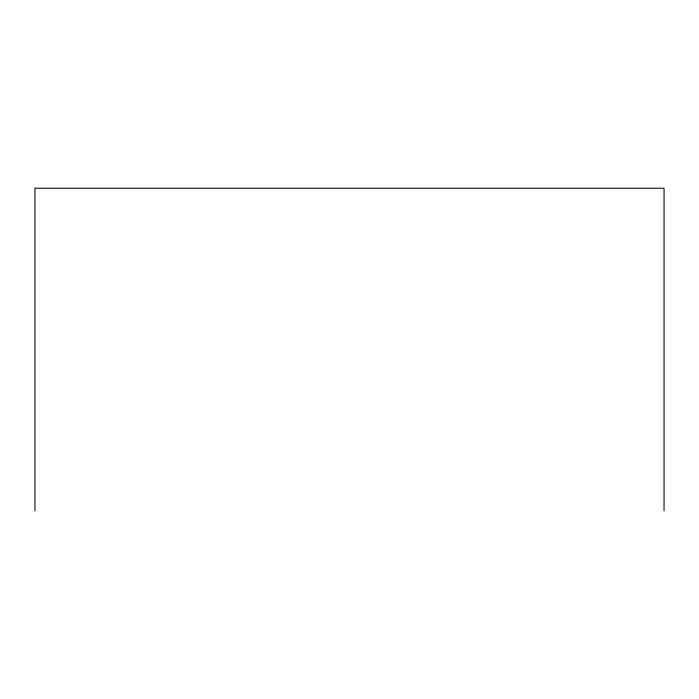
<?xml version="1.0" encoding="UTF-8"?>
<svg xmlns="http://www.w3.org/2000/svg" width="699" height="699" viewBox="0 0 699 699"><rect width="100%" height="100%" fill="white"/><g stroke="black" fill="none" stroke-linecap="round" stroke-linejoin="round"><path stroke-width="1.05" d="M664.05 510.777L664.05 188.223L34.95 188.223L34.95 510.777"/></g></svg>
